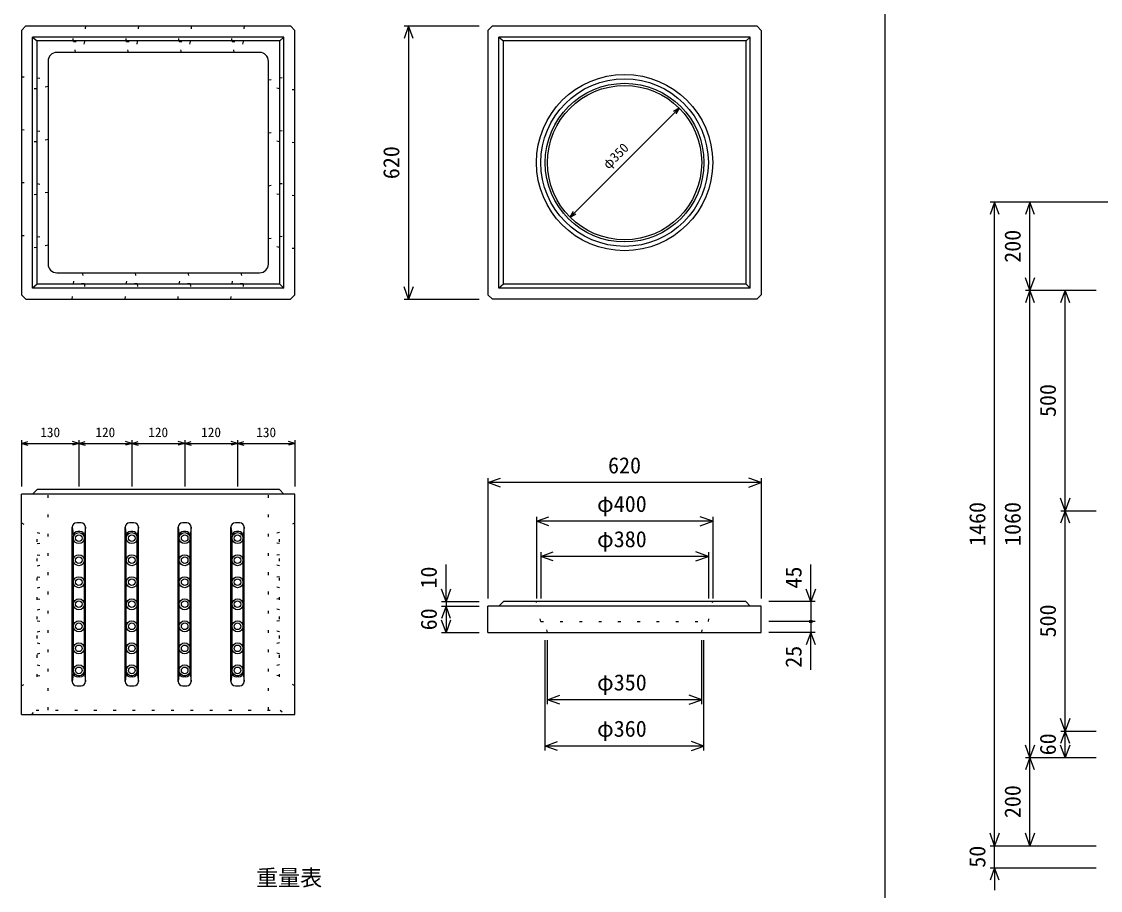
# Model space of a CAD drawing. Units: millimetres, scale not verified. Extents: x 12 to 21012, y 0 to 14850.
# Drawn here: x 12104 to 14552, y 10509 to 12480 of the extents above; entities that cross this region are included whole.
import ezdxf
from ezdxf.enums import TextEntityAlignment as Align

# ---------------------------------------------------------------- set-up
doc = ezdxf.new("R2010")
doc.units = ezdxf.units.MM
doc.header["$LTSCALE"] = 25
doc.linetypes.add('DOTTED', pattern=[1.75, 0.25, -1.5])
for name, color, linetype, lineweight in [('DIM', 7, 'Continuous', 25), ('OUTLINE', 3, 'Continuous', 25), ('OUTLINE2', 4, 'DOTTED', 25), ('TXT', 7, 'Continuous', 25)]:
    doc.layers.add(name, color=color, linetype=linetype, lineweight=lineweight)
doc.styles.add('ＭＳ ゴシック', font='')
doc.styles.get('ＭＳ ゴシック').set_extended_font_data('MS Gothic')

msp = doc.modelspace()

# ---------------------------------------------------------------- linework, layer by layer
at = {"layer": 'DIM'}
for p, q in [((12982.35, 12470.32), (12972.09, 12442.13)), ((12972.35, 12470.32), (13142.35, 12470.32)), ((12982.35, 12470.32), (12982.35, 11850.32)), ((12992.61, 12442.13), (12982.35, 12470.32)), ((13348.61, 12036.57), (13596.1, 12284.06)), ((13596.1, 12284.06), (13583.11, 12276.56)), ((13596.1, 12284.06), (13588.6, 12271.07)), ((14311.84, 12070.69), (14301.58, 12042.5)), ((15881.84, 12070.69), (14301.84, 12070.69)), ((14311.84, 10610.69), (14311.84, 12070.69)), ((14322.1, 12042.5), (14311.84, 12070.69)), ((14391.84, 12070.69), (14381.58, 12042.5)), ((14391.84, 11870.69), (14391.84, 12070.69)), ((14402.1, 12042.5), (14391.84, 12070.69)), ((13348.61, 12036.57), (13356.11, 12049.56)), ((13348.61, 12036.57), (13361.6, 12044.07)), ((14391.84, 11870.69), (14381.58, 11898.88)), ((14402.1, 11898.88), (14391.84, 11870.69)), ((12982.35, 11850.32), (12972.09, 11878.51)), ((12992.61, 11878.51), (12982.35, 11850.32)), ((14391.84, 11870.69), (14381.58, 11842.5)), ((14381.84, 11870.69), (14541.84, 11870.69)), ((14391.84, 10810.69), (14391.84, 11870.69)), ((14402.1, 11842.5), (14391.84, 11870.69)), ((14471.84, 11870.69), (14461.58, 11842.5)), ((14471.84, 11370.69), (14471.84, 11870.69)), ((14482.1, 11842.5), (14471.84, 11870.69)), ((12972.35, 11850.32), (13142.35, 11850.32)), ((12104.37, 11530.9), (12104.37, 11425.9)), ((12234.37, 11530.9), (12234.37, 11425.9)), ((12354.37, 11530.9), (12354.37, 11425.9)), ((12474.37, 11530.9), (12474.37, 11425.9)), ((12594.37, 11530.9), (12594.37, 11425.9)), ((12724.37, 11530.9), (12724.37, 11425.9)), ((12104.37, 11523.4), (12118.86, 11527.28)), ((12104.37, 11523.4), (12234.37, 11523.4)), ((12104.37, 11523.4), (12118.86, 11519.51)), ((12234.37, 11523.4), (12219.88, 11527.28)), ((12234.37, 11523.4), (12219.88, 11519.51)), ((12234.37, 11523.4), (12248.86, 11527.28)), ((12234.37, 11523.4), (12354.37, 11523.4)), ((12234.37, 11523.4), (12248.86, 11519.51)), ((12354.37, 11523.4), (12339.88, 11527.28)), ((12354.37, 11523.4), (12339.88, 11519.51)), ((12354.37, 11523.4), (12368.86, 11527.28)), ((12354.37, 11523.4), (12474.37, 11523.4)), ((12354.37, 11523.4), (12368.86, 11519.51)), ((12474.37, 11523.4), (12459.88, 11527.28)), ((12474.37, 11523.4), (12459.88, 11519.51)), ((12474.37, 11523.4), (12488.86, 11527.28)), ((12474.37, 11523.4), (12594.37, 11523.4)), ((12474.37, 11523.4), (12488.86, 11519.51)), ((12594.37, 11523.4), (12579.88, 11527.28)), ((12594.37, 11523.4), (12579.88, 11519.51)), ((12594.37, 11523.4), (12608.86, 11527.28)), ((12594.37, 11523.4), (12724.37, 11523.4)), ((12594.37, 11523.4), (12608.86, 11519.51)), ((12724.37, 11523.4), (12709.88, 11527.28)), ((12724.37, 11523.4), (12709.88, 11519.51)), ((13162.35, 11434.31), (13190.54, 11444.57)), ((13162.35, 11444.31), (13162.35, 11171.81)), ((13782.35, 11434.31), (13162.35, 11434.31)), ((13190.54, 11424.05), (13162.35, 11434.31)), ((13782.35, 11434.31), (13754.16, 11444.57)), ((13754.16, 11424.05), (13782.35, 11434.31)), ((13782.35, 11444.31), (13782.35, 11171.81)), ((14471.84, 11370.69), (14461.58, 11398.88)), ((14482.1, 11398.88), (14471.84, 11370.69)), ((13272.35, 11346.81), (13300.54, 11357.07)), ((13272.35, 11356.81), (13272.35, 11171.81)), ((13672.35, 11346.81), (13644.16, 11357.07)), ((13672.35, 11356.81), (13672.35, 11171.81)), ((14471.84, 11370.69), (14461.58, 11342.5)), ((14461.84, 11370.69), (14541.84, 11370.69)), ((14471.84, 10870.69), (14471.84, 11370.69)), ((14482.1, 11342.5), (14471.84, 11370.69)), ((13672.35, 11346.81), (13272.35, 11346.81)), ((13300.54, 11336.55), (13272.35, 11346.81)), ((13644.16, 11336.55), (13672.35, 11346.81)), ((13282.35, 11266.81), (13310.54, 11277.07)), ((13282.35, 11276.81), (13282.35, 11171.81)), ((13662.35, 11266.81), (13282.35, 11266.81)), ((13310.54, 11256.55), (13282.35, 11266.81)), ((13662.35, 11266.81), (13634.16, 11277.07)), ((13634.16, 11256.55), (13662.35, 11266.81)), ((13662.35, 11276.81), (13662.35, 11171.81)), ((13067.35, 11164.31), (13067.35, 11248.64)), ((13894.85, 11164.31), (13894.85, 11248.64)), ((13067.35, 11164.31), (13057.09, 11192.5)), ((13077.61, 11192.5), (13067.35, 11164.31)), ((13894.85, 11164.31), (13884.59, 11192.5)), ((13905.11, 11192.5), (13894.85, 11164.31)), ((13057.35, 11164.31), (13142.35, 11164.31)), ((13067.35, 11164.31), (13067.35, 11154.31)), ((13904.85, 11164.31), (13799.85, 11164.31)), ((13894.85, 11164.31), (13894.85, 11119.31)), ((13067.35, 11154.31), (13057.09, 11126.12)), ((13057.35, 11154.31), (13142.35, 11154.31)), ((13067.35, 11154.31), (13067.35, 11094.31)), ((13077.61, 11126.12), (13067.35, 11154.31)), ((13067.35, 11094.31), (13057.09, 11122.5)), ((13077.61, 11122.5), (13067.35, 11094.31)), ((13904.85, 11119.31), (13799.85, 11119.31)), ((13894.85, 11119.31), (13894.85, 11094.31)), ((13057.35, 11094.31), (13142.35, 11094.31)), ((13904.85, 11094.31), (13799.85, 11094.31)), ((13894.85, 11094.31), (13884.59, 11066.12)), ((13894.85, 11009.98), (13894.85, 11094.31)), ((13905.11, 11066.12), (13894.85, 11094.31)), ((13292.35, 10826.81), (13292.35, 11076.81)), ((13297.35, 10931.81), (13297.35, 11076.81)), ((13647.35, 10931.81), (13647.35, 11076.81)), ((13652.35, 10826.81), (13652.35, 11076.81)), ((13297.35, 10941.81), (13325.54, 10952.07)), ((13647.35, 10941.81), (13297.35, 10941.81)), ((13325.54, 10931.55), (13297.35, 10941.81)), ((13647.35, 10941.81), (13619.16, 10952.07)), ((13619.16, 10931.55), (13647.35, 10941.81)), ((14471.84, 10870.69), (14461.58, 10898.88)), ((14482.1, 10898.88), (14471.84, 10870.69)), ((14471.84, 10870.69), (14461.58, 10842.5)), ((14461.84, 10870.69), (14541.84, 10870.69)), ((14471.84, 10810.69), (14471.84, 10870.69)), ((14482.1, 10842.5), (14471.84, 10870.69)), ((13292.35, 10836.81), (13320.54, 10847.07)), ((13652.35, 10836.81), (13624.16, 10847.07)), ((13652.35, 10836.81), (13292.35, 10836.81)), ((13320.54, 10826.55), (13292.35, 10836.81)), ((13624.16, 10826.55), (13652.35, 10836.81)), ((14391.84, 10810.69), (14381.58, 10838.88)), ((14402.1, 10838.88), (14391.84, 10810.69)), ((14471.84, 10810.69), (14461.58, 10838.88)), ((14482.1, 10838.88), (14471.84, 10810.69)), ((14391.84, 10810.69), (14381.58, 10782.5)), ((14381.84, 10810.69), (14461.84, 10810.69)), ((14391.84, 10610.69), (14391.84, 10810.69)), ((14402.1, 10782.5), (14391.84, 10810.69)), ((14461.84, 10810.69), (14541.84, 10810.69)), ((14311.84, 10610.69), (14301.58, 10638.88)), ((14322.1, 10638.88), (14311.84, 10610.69)), ((14391.84, 10610.69), (14381.58, 10638.88)), ((14402.1, 10638.88), (14391.84, 10610.69)), ((14301.84, 10610.69), (14541.84, 10610.69)), ((14311.84, 10560.69), (14311.84, 10610.69)), ((14311.84, 10560.69), (14301.58, 10532.5)), ((14301.84, 10560.69), (14541.84, 10560.69)), ((14311.84, 10560.69), (14311.84, 10509.89)), ((14322.1, 10532.5), (14311.84, 10560.69))]:
    msp.add_line(p, q, dxfattribs=at)
msp.add_circle((13894.85, 11119.31), 3, dxfattribs=at)
at = {"layer": 'OUTLINE'}
for p, q in [((12104.37, 12460.32), (12114.37, 12470.32)), ((12104.37, 12460.32), (12104.37, 11860.32)), ((12114.37, 12470.32), (12714.37, 12470.32)), ((12714.37, 12470.32), (12724.37, 12460.32)), ((12724.37, 11860.32), (12724.37, 12460.32)), ((13172.35, 12470.32), (13162.35, 12460.32)), ((13162.35, 12460.32), (13162.35, 11860.32)), ((13172.35, 12470.32), (13772.35, 12470.32)), ((13782.35, 12460.32), (13772.35, 12470.32)), ((13782.35, 12460.32), (13782.35, 11860.32)), ((12699.37, 12445.32), (12129.37, 12445.32)), ((12129.37, 11875.32), (12129.37, 12445.32)), ((12129.37, 12445.32), (12139.37, 12436.32)), ((12690.37, 12436.32), (12139.37, 12436.32)), ((12139.37, 11884.32), (12139.37, 12436.32)), ((12690.37, 12436.32), (12699.37, 12445.32)), ((12690.37, 11884.32), (12690.37, 12436.32)), ((12699.37, 11875.32), (12699.37, 12445.32)), ((13757.35, 12445.32), (13187.35, 12445.32)), ((13187.35, 12445.32), (13197.35, 12436.32)), ((13187.35, 11875.32), (13187.35, 12445.32)), ((13748.35, 12436.32), (13197.35, 12436.32)), ((13197.35, 11884.32), (13197.35, 12436.32)), ((13748.35, 12436.32), (13757.35, 12445.32)), ((13748.35, 11884.32), (13748.35, 12436.32)), ((13757.35, 11875.32), (13757.35, 12445.32)), ((12644.37, 12410.32), (12184.37, 12410.32)), ((12164.37, 12390.32), (12164.37, 11930.32)), ((12664.37, 11930.32), (12664.37, 12390.32)), ((12184.37, 11910.32), (12644.37, 11910.32)), ((12139.37, 11884.32), (12129.37, 11875.32)), ((12699.37, 11875.32), (12129.37, 11875.32)), ((12690.37, 11884.32), (12139.37, 11884.32)), ((12690.37, 11884.32), (12699.37, 11875.32)), ((13197.35, 11884.32), (13187.35, 11875.32)), ((13757.35, 11875.32), (13187.35, 11875.32)), ((13748.35, 11884.32), (13197.35, 11884.32)), ((13748.35, 11884.32), (13757.35, 11875.32)), ((12114.37, 11850.32), (12104.37, 11860.32)), ((12114.37, 11850.32), (12714.37, 11850.32)), ((12724.37, 11860.32), (12714.37, 11850.32)), ((13162.35, 11860.32), (13172.35, 11850.32)), ((13772.35, 11850.32), (13172.35, 11850.32)), ((13772.35, 11850.32), (13782.35, 11860.32)), ((12724.37, 11408.4), (12104.37, 11408.4)), ((12104.37, 10908.4), (12104.37, 11408.4)), ((12139.37, 11418.4), (12129.37, 11408.4)), ((12689.37, 11418.4), (12139.37, 11418.4)), ((12689.37, 11418.4), (12699.37, 11408.4)), ((12724.37, 10908.4), (12724.37, 11408.4)), ((12219.37, 10983.4), (12219.37, 11333.4)), ((12219.37, 11333.4), (12221.87, 11313.4)), ((12239.37, 11343.4), (12229.37, 11343.4)), ((12249.37, 11333.4), (12246.87, 11313.4)), ((12249.37, 10983.4), (12249.37, 11333.4)), ((12339.37, 10983.4), (12339.37, 11333.4)), ((12339.37, 11333.4), (12341.87, 11313.4)), ((12359.37, 11343.4), (12349.37, 11343.4)), ((12369.37, 11333.4), (12366.87, 11313.4)), ((12369.37, 10983.4), (12369.37, 11333.4)), ((12459.37, 10983.4), (12459.37, 11333.4)), ((12459.37, 11333.4), (12461.87, 11313.4)), ((12479.37, 11343.4), (12469.37, 11343.4)), ((12489.37, 11333.4), (12486.87, 11313.4)), ((12489.37, 10983.4), (12489.37, 11333.4)), ((12579.37, 10983.4), (12579.37, 11333.4)), ((12579.37, 11333.4), (12581.87, 11313.4)), ((12599.37, 11343.4), (12589.37, 11343.4)), ((12609.37, 11333.4), (12606.87, 11313.4)), ((12609.37, 10983.4), (12609.37, 11333.4)), ((12221.87, 11003.4), (12221.87, 11313.4)), ((12236.87, 11323.4), (12231.87, 11323.4)), ((12246.87, 11003.4), (12246.87, 11313.4)), ((12341.87, 11003.4), (12341.87, 11313.4)), ((12356.87, 11323.4), (12351.87, 11323.4)), ((12366.87, 11003.4), (12366.87, 11313.4)), ((12461.87, 11003.4), (12461.87, 11313.4)), ((12476.87, 11323.4), (12471.87, 11323.4)), ((12486.87, 11003.4), (12486.87, 11313.4)), ((12581.87, 11003.4), (12581.87, 11313.4)), ((12596.87, 11323.4), (12591.87, 11323.4)), ((12606.87, 11003.4), (12606.87, 11313.4)), ((13197.35, 11164.31), (13187.35, 11154.31)), ((13747.35, 11164.31), (13197.35, 11164.31)), ((13747.35, 11164.31), (13757.35, 11154.31)), ((13782.35, 11154.31), (13162.35, 11154.31)), ((13162.35, 11094.31), (13162.35, 11154.31)), ((13782.35, 11094.31), (13782.35, 11154.31)), ((13162.35, 11094.31), (13782.35, 11094.31)), ((12221.87, 11003.4), (12219.37, 10983.4)), ((12236.87, 10993.4), (12231.87, 10993.4)), ((12246.87, 11003.4), (12249.37, 10983.4)), ((12341.87, 11003.4), (12339.37, 10983.4)), ((12356.87, 10993.4), (12351.87, 10993.4)), ((12366.87, 11003.4), (12369.37, 10983.4)), ((12461.87, 11003.4), (12459.37, 10983.4)), ((12476.87, 10993.4), (12471.87, 10993.4)), ((12486.87, 11003.4), (12489.37, 10983.4)), ((12581.87, 11003.4), (12579.37, 10983.4)), ((12596.87, 10993.4), (12591.87, 10993.4)), ((12606.87, 11003.4), (12609.37, 10983.4)), ((12229.37, 10973.4), (12239.37, 10973.4)), ((12349.37, 10973.4), (12359.37, 10973.4)), ((12469.37, 10973.4), (12479.37, 10973.4)), ((12589.37, 10973.4), (12599.37, 10973.4)), ((12104.37, 10908.4), (12724.37, 10908.4))]:
    msp.add_line(p, q, dxfattribs=at)
for centre, radius in [((13472.35, 12160.32), 200), ((13472.35, 12160.32), 190), ((13472.35, 12160.32), 180), ((13472.35, 12160.32), 175), ((12234.37, 11308.4), 12.5), ((12234.37, 11308.4), 7.5), ((12354.37, 11308.4), 12.5), ((12354.37, 11308.4), 7.5), ((12474.37, 11308.4), 12.5), ((12474.37, 11308.4), 7.5), ((12594.37, 11308.4), 12.5), ((12594.37, 11308.4), 7.5), ((12234.37, 11258.4), 12.5), ((12234.37, 11258.4), 7.5), ((12354.37, 11258.4), 12.5), ((12354.37, 11258.4), 7.5), ((12474.37, 11258.4), 12.5), ((12474.37, 11258.4), 7.5), ((12594.37, 11258.4), 12.5), ((12594.37, 11258.4), 7.5), ((12234.37, 11208.4), 12.5), ((12234.37, 11208.4), 7.5), ((12354.37, 11208.4), 12.5), ((12354.37, 11208.4), 7.5), ((12474.37, 11208.4), 12.5), ((12474.37, 11208.4), 7.5), ((12594.37, 11208.4), 12.5), ((12594.37, 11208.4), 7.5), ((12234.37, 11158.4), 12.5), ((12234.37, 11158.4), 7.5), ((12354.37, 11158.4), 12.5), ((12354.37, 11158.4), 7.5), ((12474.37, 11158.4), 12.5), ((12474.37, 11158.4), 7.5), ((12594.37, 11158.4), 12.5), ((12594.37, 11158.4), 7.5), ((12234.37, 11108.4), 12.5), ((12234.37, 11108.4), 7.5), ((12354.37, 11108.4), 12.5), ((12354.37, 11108.4), 7.5), ((12474.37, 11108.4), 12.5), ((12474.37, 11108.4), 7.5), ((12594.37, 11108.4), 12.5), ((12594.37, 11108.4), 7.5), ((12234.37, 11058.4), 12.5), ((12234.37, 11058.4), 7.5), ((12354.37, 11058.4), 12.5), ((12354.37, 11058.4), 7.5), ((12474.37, 11058.4), 12.5), ((12474.37, 11058.4), 7.5), ((12594.37, 11058.4), 12.5), ((12594.37, 11058.4), 7.5), ((12234.37, 11008.4), 12.5), ((12234.37, 11008.4), 7.5), ((12354.37, 11008.4), 12.5), ((12354.37, 11008.4), 7.5), ((12474.37, 11008.4), 12.5), ((12474.37, 11008.4), 7.5), ((12594.37, 11008.4), 12.5), ((12594.37, 11008.4), 7.5)]:
    msp.add_circle(centre, radius, dxfattribs=at)
for centre, radius, start, end in [((12184.37, 12390.32), 20, 90, 180), ((12644.37, 12390.32), 20, 0, 90), ((12184.37, 11930.32), 20, 180, 270), ((12644.37, 11930.32), 20, 270, 0), ((12229.37, 11333.4), 10, 90, 180), ((12239.37, 11333.4), 10, 0, 90), ((12349.37, 11333.4), 10, 90, 180), ((12359.37, 11333.4), 10, 0, 90), ((12469.37, 11333.4), 10, 90, 180), ((12479.37, 11333.4), 10, 0, 90), ((12589.37, 11333.4), 10, 90, 180), ((12599.37, 11333.4), 10, 0, 90), ((12231.87, 11313.4), 10, 90, 180), ((12236.87, 11313.4), 10, 0, 90), ((12351.87, 11313.4), 10, 90, 180), ((12356.87, 11313.4), 10, 0, 90), ((12471.87, 11313.4), 10, 90, 180), ((12476.87, 11313.4), 10, 0, 90), ((12591.87, 11313.4), 10, 90, 180), ((12596.87, 11313.4), 10, 0, 90), ((12231.87, 11003.4), 10, 180, 270), ((12236.87, 11003.4), 10, 270, 0), ((12351.87, 11003.4), 10, 180, 270), ((12356.87, 11003.4), 10, 270, 0), ((12471.87, 11003.4), 10, 180, 270), ((12476.87, 11003.4), 10, 270, 0), ((12591.87, 11003.4), 10, 180, 270), ((12596.87, 11003.4), 10, 270, 0), ((12229.37, 10983.4), 10, 180, 270), ((12239.37, 10983.4), 10, 270, 0), ((12349.37, 10983.4), 10, 180, 270), ((12359.37, 10983.4), 10, 270, 0), ((12469.37, 10983.4), 10, 180, 270), ((12479.37, 10983.4), 10, 270, 0), ((12589.37, 10983.4), 10, 180, 270), ((12599.37, 10983.4), 10, 270, 0)]:
    msp.add_arc(centre, radius, start, end, dxfattribs=at)
at = {"layer": 'OUTLINE2'}
for p, q in [((12221.87, 12435.32), (12219.37, 12470.32)), ((12249.37, 12470.32), (12246.87, 12435.32)), ((12341.87, 12435.32), (12339.37, 12470.32)), ((12369.37, 12470.32), (12366.87, 12435.32)), ((12461.87, 12435.32), (12459.37, 12470.32)), ((12489.37, 12470.32), (12486.87, 12435.32)), ((12581.87, 12435.32), (12579.37, 12470.32)), ((12609.37, 12470.32), (12606.87, 12435.32)), ((12226.87, 12410.32), (12221.87, 12435.32)), ((12221.87, 12435.32), (12246.87, 12435.32)), ((12246.87, 12435.32), (12241.87, 12410.32)), ((12346.87, 12410.32), (12341.87, 12435.32)), ((12341.87, 12435.32), (12366.87, 12435.32)), ((12366.87, 12435.32), (12361.87, 12410.32)), ((12466.87, 12410.32), (12461.87, 12435.32)), ((12461.87, 12435.32), (12486.87, 12435.32)), ((12486.87, 12435.32), (12481.87, 12410.32)), ((12586.87, 12410.32), (12581.87, 12435.32)), ((12581.87, 12435.32), (12606.87, 12435.32)), ((12606.87, 12435.32), (12601.87, 12410.32)), ((12104.37, 12355.32), (12139.37, 12352.82)), ((12139.37, 12352.82), (12164.37, 12347.82)), ((12139.37, 12327.82), (12139.37, 12352.82)), ((12664.37, 12347.82), (12689.37, 12352.82)), ((12689.37, 12352.82), (12724.37, 12355.32)), ((12689.37, 12352.82), (12689.37, 12327.82)), ((12139.37, 12327.82), (12104.37, 12325.32)), ((12164.37, 12332.82), (12139.37, 12327.82)), ((12689.37, 12327.82), (12664.37, 12332.82)), ((12724.37, 12325.32), (12689.37, 12327.82)), ((12104.37, 12235.32), (12139.37, 12232.82)), ((12139.37, 12232.82), (12164.37, 12227.82)), ((12139.37, 12207.82), (12139.37, 12232.82)), ((12664.37, 12227.82), (12689.37, 12232.82)), ((12689.37, 12232.82), (12724.37, 12235.32)), ((12689.37, 12232.82), (12689.37, 12207.82)), ((12139.37, 12207.82), (12104.37, 12205.32)), ((12164.37, 12212.82), (12139.37, 12207.82)), ((12689.37, 12207.82), (12664.37, 12212.82)), ((12724.37, 12205.32), (12689.37, 12207.82)), ((12104.37, 12115.32), (12139.37, 12112.82)), ((12689.37, 12112.82), (12724.37, 12115.32)), ((12139.37, 12112.82), (12164.37, 12107.82)), ((12139.37, 12087.82), (12139.37, 12112.82)), ((12164.37, 12092.82), (12139.37, 12087.82)), ((12664.37, 12107.82), (12689.37, 12112.82)), ((12689.37, 12087.82), (12664.37, 12092.82)), ((12689.37, 12112.82), (12689.37, 12087.82)), ((12139.37, 12087.82), (12104.37, 12085.32)), ((12724.37, 12085.32), (12689.37, 12087.82)), ((12104.37, 11995.32), (12139.37, 11992.82)), ((12139.37, 11992.82), (12164.37, 11987.82)), ((12139.37, 11967.82), (12139.37, 11992.82)), ((12664.37, 11987.82), (12689.37, 11992.82)), ((12689.37, 11992.82), (12724.37, 11995.32)), ((12689.37, 11992.82), (12689.37, 11967.82)), ((12164.37, 11972.82), (12139.37, 11967.82)), ((12689.37, 11967.82), (12664.37, 11972.82)), ((12139.37, 11967.82), (12104.37, 11965.32)), ((12724.37, 11965.32), (12689.37, 11967.82)), ((12221.87, 11885.32), (12226.87, 11910.32)), ((12241.87, 11910.32), (12246.87, 11885.32)), ((12341.87, 11885.32), (12346.87, 11910.32)), ((12361.87, 11910.32), (12366.87, 11885.32)), ((12461.87, 11885.32), (12466.87, 11910.32)), ((12481.87, 11910.32), (12486.87, 11885.32)), ((12581.87, 11885.32), (12586.87, 11910.32)), ((12601.87, 11910.32), (12606.87, 11885.32)), ((12219.37, 11850.32), (12221.87, 11885.32)), ((12246.87, 11885.32), (12221.87, 11885.32)), ((12246.87, 11885.32), (12249.37, 11850.32)), ((12339.37, 11850.32), (12341.87, 11885.32)), ((12366.87, 11885.32), (12341.87, 11885.32)), ((12366.87, 11885.32), (12369.37, 11850.32)), ((12459.37, 11850.32), (12461.87, 11885.32)), ((12486.87, 11885.32), (12461.87, 11885.32)), ((12486.87, 11885.32), (12489.37, 11850.32)), ((12579.37, 11850.32), (12581.87, 11885.32)), ((12606.87, 11885.32), (12581.87, 11885.32)), ((12606.87, 11885.32), (12609.37, 11850.32)), ((12164.37, 10918.4), (12164.37, 11408.4)), ((12664.37, 10918.4), (12664.37, 11408.4)), ((12104.37, 11343.4), (12139.37, 11323.4)), ((12724.37, 11343.4), (12689.37, 11323.4)), ((12139.37, 10993.4), (12139.37, 11323.4)), ((12139.37, 11320.9), (12164.37, 11315.9)), ((12689.37, 11320.9), (12664.37, 11315.9)), ((12689.37, 10993.4), (12689.37, 11323.4)), ((12139.37, 11295.9), (12164.37, 11300.9)), ((12689.37, 11295.9), (12664.37, 11300.9)), ((12139.37, 11270.9), (12164.37, 11265.9)), ((12689.37, 11270.9), (12664.37, 11265.9)), ((12139.37, 11245.9), (12164.37, 11250.9)), ((12689.37, 11245.9), (12664.37, 11250.9)), ((12139.37, 11220.9), (12164.37, 11215.9)), ((12689.37, 11220.9), (12664.37, 11215.9)), ((12139.37, 11195.9), (12164.37, 11200.9)), ((12689.37, 11195.9), (12664.37, 11200.9)), ((12139.37, 11170.9), (12164.37, 11165.9)), ((12689.37, 11170.9), (12664.37, 11165.9)), ((13282.35, 11119.31), (13272.35, 11164.31)), ((13662.35, 11119.31), (13672.35, 11164.31)), ((12139.37, 11145.9), (12164.37, 11150.9)), ((12689.37, 11145.9), (12664.37, 11150.9)), ((12139.37, 11120.9), (12164.37, 11115.9)), ((12689.37, 11120.9), (12664.37, 11115.9)), ((13282.35, 11119.31), (13662.35, 11119.31)), ((13297.35, 11094.31), (13292.35, 11119.31)), ((13647.35, 11094.31), (13652.35, 11119.31)), ((12139.37, 11095.9), (12164.37, 11100.9)), ((12689.37, 11095.9), (12664.37, 11100.9)), ((12139.37, 11070.9), (12164.37, 11065.9)), ((12689.37, 11070.9), (12664.37, 11065.9)), ((12139.37, 11045.9), (12164.37, 11050.9)), ((12689.37, 11045.9), (12664.37, 11050.9)), ((12139.37, 11020.9), (12164.37, 11015.9)), ((12689.37, 11020.9), (12664.37, 11015.9)), ((12104.37, 10973.4), (12139.37, 10993.4)), ((12139.37, 10995.9), (12164.37, 11000.9)), ((12689.37, 10995.9), (12664.37, 11000.9)), ((12724.37, 10973.4), (12689.37, 10993.4)), ((12127.37, 10908.4), (12137.37, 10918.4)), ((12137.37, 10918.4), (12691.37, 10918.4)), ((12691.37, 10918.4), (12701.37, 10908.4))]:
    msp.add_line(p, q, dxfattribs=at)
at = {"layer": 'TXT'}
msp.add_line((14062.5, 12972.57), (14062.5, 9522.57), dxfattribs=at)

# ---------------------------------------------------------------- texts
at = {"layer": 'DIM', "style": 'ＭＳ ゴシック'}
for s, height, rotation, p in [('620', 36.66, 90, (12972.35, 12122.82)), ('φ350', 21.99, 45, (13440.53, 12139.1)), ('200', 36.66, 90, (14381.84, 11933.19)), ('500', 36.66, 90, (14461.84, 11583.19)), ('1460', 36.66, 90, (14301.84, 11290.69)), ('1060', 36.66, 90, (14381.84, 11290.69)), ('10', 36.66, 90, (13057.35, 11194.09)), ('45', 36.66, 90, (13884.85, 11194.09)), ('60', 36.66, 90, (13057.35, 11099.31)), ('500', 36.66, 90, (14461.84, 11083.19)), ('25', 36.66, 90, (13884.85, 11014.34)), ('60', 36.66, 90, (14461.84, 10815.69)), ('200', 36.66, 90, (14381.84, 10673.19)), ('50', 36.66, 90, (14301.84, 10560.69))]:
    msp.add_text(s, height=height, rotation=rotation, dxfattribs=at).set_placement(p, align=Align.BOTTOM_LEFT)
for s, height, p in [('130', 21.99, (12146.87, 11530.9)), ('120', 21.99, (12271.87, 11530.9)), ('120', 21.99, (12391.87, 11530.9)), ('120', 21.99, (12511.87, 11530.9)), ('130', 21.99, (12636.87, 11530.9)), ('620', 36.66, (13434.85, 11444.31)), ('φ400', 36.66, (13409.85, 11356.81)), ('φ380', 36.66, (13409.85, 11276.81)), ('φ350', 36.66, (13409.85, 10951.81)), ('φ360', 36.66, (13409.85, 10846.81))]:
    msp.add_text(s, height=height, dxfattribs=at).set_placement(p, align=Align.BOTTOM_LEFT)
at = {"layer": 'TXT', "style": 'ＭＳ ゴシック'}
msp.add_text('重量表', height=36.66, dxfattribs=at).set_placement((12636.38, 10508.65), align=Align.BOTTOM_LEFT)

doc.saveas('drawing.dxf')
